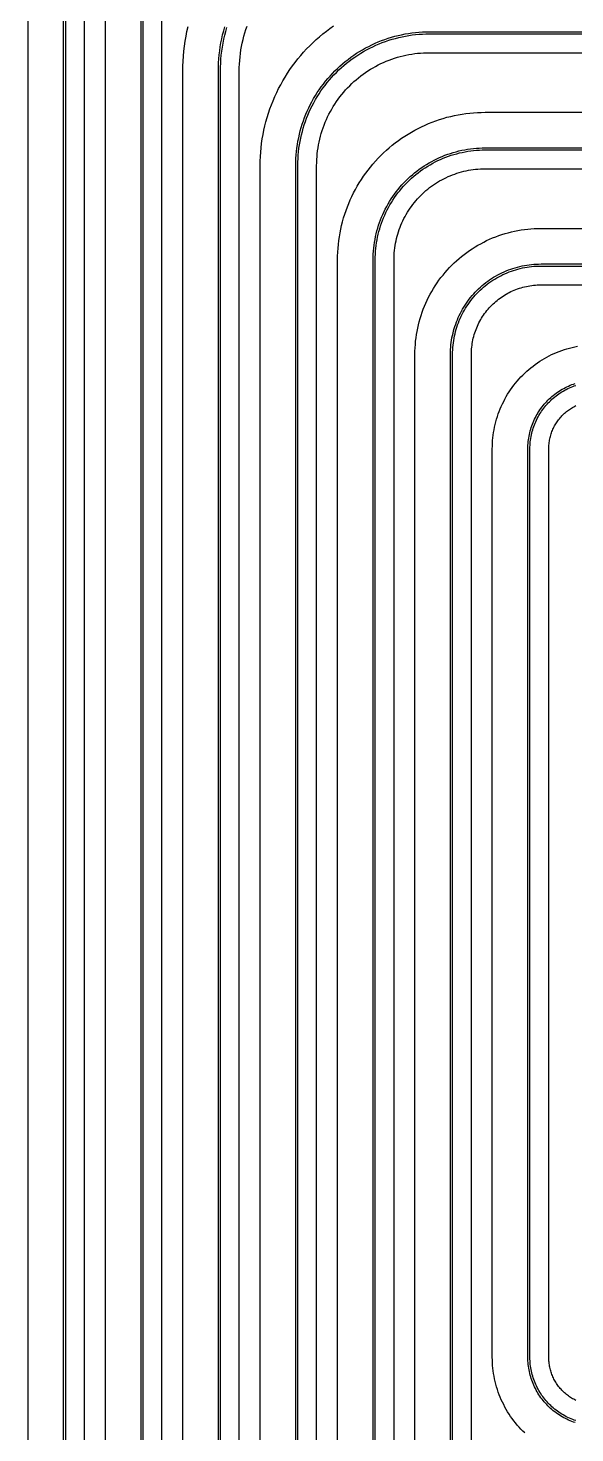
# Model space of a CAD drawing. Header units: metres. Extents: x 10 to 1210, y 10 to 2755.
# Drawn here: x 10 to 272, y 1569 to 2240 of the extents above; entities that cross this region are included whole.
import ezdxf

# ---------------------------------------------------------------- set-up
doc = ezdxf.new("R2010")
doc.units = ezdxf.units.M
for name, color, linetype in [('ACIKLIK', 5, 'Continuous'), ('CAM_SABLON', 4, 'Continuous'), ('DIS_KENAR_V91_Z3', 1, 'Continuous'), ('LAMBA_T4_Z4', 3, 'Continuous')]:
    doc.layers.add(name, color=color, linetype=linetype)

msp = doc.modelspace()

# ---------------------------------------------------------------- linework, layer by layer
at = {"layer": 'ACIKLIK'}
for points in [[(37, 1334.18), (37, 2309.82)], [(74, 1379.32), (74, 2264.68)], [(111, 1424.46), (111, 2219.54), (111.02, 2221.4), (111.09, 2223.08), (111.2, 2224.76), (111.35, 2226.44), (111.55, 2228.11), (111.79, 2229.78), (112.08, 2231.43), (112.41, 2233.08), (112.78, 2234.73), (113.19, 2236.36), (113.65, 2237.98), (114.15, 2239.58), (114.69, 2241.18)], [(148, 1469.6), (148, 2174.4), (148.02, 2175.99), (148.08, 2177.4), (148.17, 2178.81), (148.3, 2180.22), (148.46, 2181.62), (148.67, 2183.01), (148.91, 2184.41), (149.18, 2185.79), (149.49, 2187.17), (149.84, 2188.53), (150.22, 2189.89), (150.64, 2191.24), (151.1, 2192.58), (151.58, 2193.9), (152.11, 2195.21), (152.66, 2196.51), (153.25, 2197.79), (153.88, 2199.06), (154.54, 2200.31), (155.23, 2201.54), (155.95, 2202.75), (156.7, 2203.95), (157.49, 2205.12), (158.3, 2206.27), (159.14, 2207.4), (160.02, 2208.51), (160.92, 2209.6), (161.85, 2210.66), (162.81, 2211.69), (163.79, 2212.71), (164.81, 2213.69), (165.84, 2214.65), (166.9, 2215.58), (167.99, 2216.48), (169.1, 2217.36), (170.23, 2218.2), (171.38, 2219.01), (172.55, 2219.8), (173.75, 2220.55), (174.96, 2221.27), (176.19, 2221.96), (177.44, 2222.62), (178.71, 2223.25), (179.99, 2223.84), (181.29, 2224.39), (182.6, 2224.92), (183.92, 2225.4), (185.26, 2225.86), (186.61, 2226.28), (187.97, 2226.66), (189.33, 2227.01), (190.71, 2227.32), (192.09, 2227.59), (193.49, 2227.83), (194.88, 2228.04), (196.28, 2228.2), (197.69, 2228.33), (199.1, 2228.42), (200.51, 2228.48), (202.1, 2228.5), (617.9, 2228.5)], [(185, 1514.74), (185, 2129.26), (185.02, 2130.58), (185.06, 2131.72), (185.14, 2132.86), (185.24, 2133.99), (185.38, 2135.13), (185.54, 2136.25), (185.73, 2137.38), (185.95, 2138.5), (186.21, 2139.61), (186.49, 2140.71), (186.8, 2141.81), (187.13, 2142.9), (187.5, 2143.98), (187.9, 2145.05), (188.32, 2146.11), (188.77, 2147.16), (189.25, 2148.19), (189.75, 2149.21), (190.28, 2150.22), (190.84, 2151.22), (191.42, 2152.2), (192.03, 2153.16), (192.66, 2154.11), (193.32, 2155.04), (194, 2155.96), (194.71, 2156.85), (195.44, 2157.73), (196.19, 2158.59), (196.96, 2159.42), (197.76, 2160.24), (198.58, 2161.04), (199.41, 2161.81), (200.27, 2162.56), (201.15, 2163.29), (202.04, 2164), (202.96, 2164.68), (203.89, 2165.34), (204.84, 2165.97), (205.8, 2166.58), (206.78, 2167.16), (207.78, 2167.72), (208.79, 2168.25), (209.81, 2168.75), (210.84, 2169.23), (211.89, 2169.68), (212.95, 2170.1), (214.02, 2170.5), (215.1, 2170.87), (216.19, 2171.2), (217.29, 2171.51), (218.39, 2171.79), (219.5, 2172.05), (220.62, 2172.27), (221.75, 2172.46), (222.87, 2172.62), (224.01, 2172.76), (225.14, 2172.86), (226.28, 2172.94), (227.42, 2172.98), (228.74, 2173), (591.26, 2173)], [(222, 1559.88), (222, 2084.12), (222.01, 2085.17), (222.05, 2086.04), (222.1, 2086.9), (222.18, 2087.77), (222.29, 2088.63), (222.41, 2089.49), (222.56, 2090.35), (222.73, 2091.2), (222.92, 2092.05), (223.13, 2092.89), (223.37, 2093.73), (223.63, 2094.56), (223.91, 2095.38), (224.21, 2096.2), (224.53, 2097), (224.87, 2097.8), (225.24, 2098.59), (225.62, 2099.37), (226.03, 2100.14), (226.45, 2100.9), (226.89, 2101.65), (227.36, 2102.38), (227.84, 2103.1), (228.34, 2103.81), (228.86, 2104.51), (229.4, 2105.19), (229.96, 2105.86), (230.53, 2106.51), (231.12, 2107.15), (231.73, 2107.77), (232.35, 2108.38), (232.99, 2108.97), (233.64, 2109.54), (234.31, 2110.1), (234.99, 2110.64), (235.69, 2111.16), (236.4, 2111.66), (237.12, 2112.14), (237.85, 2112.61), (238.6, 2113.05), (239.36, 2113.47), (240.13, 2113.88), (240.91, 2114.26), (241.7, 2114.63), (242.5, 2114.97), (243.3, 2115.29), (244.12, 2115.59), (244.94, 2115.87), (245.77, 2116.13), (246.61, 2116.37), (247.45, 2116.58), (248.3, 2116.77), (249.15, 2116.94), (250.01, 2117.09), (250.87, 2117.21), (251.73, 2117.32), (252.6, 2117.4), (253.46, 2117.45), (254.33, 2117.49), (255.38, 2117.5), (564.62, 2117.5)], [(272.01, 1584.23), (271.47, 1584.49), (270.94, 1584.77), (270.42, 1585.06), (269.91, 1585.37), (269.4, 1585.69), (268.9, 1586.02), (268.42, 1586.36), (267.94, 1586.72), (267.47, 1587.09), (267.01, 1587.47), (266.56, 1587.87), (266.12, 1588.27), (265.69, 1588.69), (265.27, 1589.12), (264.87, 1589.56), (264.47, 1590.01), (264.09, 1590.47), (263.72, 1590.94), (263.36, 1591.42), (263.02, 1591.9), (262.69, 1592.4), (262.37, 1592.91), (262.06, 1593.42), (261.77, 1593.94), (261.49, 1594.47), (261.23, 1595.01), (260.98, 1595.55), (260.74, 1596.1), (260.52, 1596.66), (260.31, 1597.22), (260.12, 1597.78), (259.94, 1598.35), (259.78, 1598.93), (259.63, 1599.51), (259.5, 1600.09), (259.38, 1600.68), (259.28, 1601.27), (259.2, 1601.86), (259.13, 1602.45), (259.07, 1603.05), (259.03, 1603.65), (259.01, 1604.24), (259, 1605.02), (259, 2038.98), (259.01, 2039.76), (259.03, 2040.35), (259.07, 2040.95), (259.13, 2041.55), (259.2, 2042.14), (259.28, 2042.73), (259.38, 2043.32), (259.5, 2043.91), (259.63, 2044.49), (259.78, 2045.07), (259.94, 2045.65), (260.12, 2046.22), (260.31, 2046.78), (260.52, 2047.34), (260.74, 2047.9), (260.98, 2048.45), (261.23, 2048.99), (261.49, 2049.53), (261.77, 2050.06), (262.06, 2050.58), (262.37, 2051.09), (262.69, 2051.6), (263.02, 2052.1), (263.36, 2052.58), (263.72, 2053.06), (264.09, 2053.53), (264.47, 2053.99), (264.87, 2054.44), (265.27, 2054.88), (265.69, 2055.31), (266.12, 2055.73), (266.56, 2056.13), (267.01, 2056.53), (267.47, 2056.91), (267.94, 2057.28), (268.42, 2057.64), (268.9, 2057.98), (269.4, 2058.31), (269.91, 2058.63), (270.42, 2058.94), (270.94, 2059.23), (271.47, 2059.51), (272.01, 2059.77)]]:
    msp.add_lwpolyline(points, dxfattribs=at)
at = {"layer": 'CAM_SABLON'}
for points in [[(28, 1334.12), (28, 2309.88)], [(65, 1379.26), (65, 2264.74)], [(102, 1424.4), (102, 2219.6), (102.03, 2221.64), (102.1, 2223.56), (102.23, 2225.47), (102.4, 2227.38), (102.63, 2229.28), (102.9, 2231.18), (103.23, 2233.07), (103.6, 2234.96), (104.03, 2236.83), (104.5, 2238.69), (105.02, 2240.53)], [(139, 1469.54), (139, 2174.46), (139.02, 2176.23), (139.09, 2177.87), (139.2, 2179.52), (139.35, 2181.16), (139.54, 2182.79), (139.78, 2184.42), (140.06, 2186.05), (140.38, 2187.66), (140.74, 2189.27), (141.15, 2190.86), (141.59, 2192.45), (142.08, 2194.02), (142.61, 2195.58), (143.18, 2197.13), (143.79, 2198.66), (144.44, 2200.17), (145.13, 2201.67), (145.86, 2203.14), (146.63, 2204.6), (147.43, 2206.04), (148.27, 2207.45), (149.15, 2208.85), (150.07, 2210.22), (151.02, 2211.56), (152, 2212.88), (153.02, 2214.18), (154.08, 2215.44), (155.16, 2216.68), (156.28, 2217.89), (157.43, 2219.07), (158.61, 2220.22), (159.82, 2221.34), (161.06, 2222.42), (162.32, 2223.48), (163.62, 2224.5), (164.94, 2225.48), (166.28, 2226.43), (167.65, 2227.35), (169.05, 2228.23), (170.46, 2229.07), (171.9, 2229.87), (173.36, 2230.64), (174.83, 2231.37), (176.33, 2232.06), (177.84, 2232.71), (179.37, 2233.32), (180.92, 2233.89), (182.48, 2234.42), (184.05, 2234.91), (185.64, 2235.35), (187.23, 2235.76), (188.84, 2236.12), (190.45, 2236.44), (192.08, 2236.72), (193.71, 2236.96), (195.34, 2237.15), (196.98, 2237.3), (198.63, 2237.41), (200.27, 2237.48), (202.04, 2237.5), (617.96, 2237.5)], [(176, 1514.68), (176, 2129.32), (176.02, 2130.82), (176.07, 2132.19), (176.16, 2133.56), (176.29, 2134.93), (176.45, 2136.3), (176.65, 2137.66), (176.88, 2139.02), (177.15, 2140.37), (177.45, 2141.71), (177.79, 2143.04), (178.17, 2144.37), (178.57, 2145.68), (179.02, 2146.98), (179.49, 2148.28), (180, 2149.55), (180.55, 2150.82), (181.12, 2152.07), (181.73, 2153.3), (182.37, 2154.52), (183.04, 2155.72), (183.75, 2156.9), (184.48, 2158.07), (185.25, 2159.21), (186.04, 2160.33), (186.86, 2161.44), (187.71, 2162.52), (188.59, 2163.57), (189.5, 2164.61), (190.44, 2165.62), (191.4, 2166.6), (192.38, 2167.56), (193.39, 2168.5), (194.43, 2169.41), (195.48, 2170.29), (196.56, 2171.14), (197.67, 2171.96), (198.79, 2172.75), (199.93, 2173.52), (201.1, 2174.25), (202.28, 2174.96), (203.48, 2175.63), (204.7, 2176.27), (205.93, 2176.88), (207.18, 2177.45), (208.45, 2178), (209.72, 2178.51), (211.02, 2178.98), (212.32, 2179.43), (213.63, 2179.83), (214.96, 2180.21), (216.29, 2180.55), (217.63, 2180.85), (218.98, 2181.12), (220.34, 2181.35), (221.7, 2181.55), (223.07, 2181.71), (224.44, 2181.84), (225.81, 2181.93), (227.18, 2181.98), (228.68, 2182), (591.32, 2182)], [(213, 1559.82), (213, 2084.18), (213.02, 2085.4), (213.06, 2086.51), (213.13, 2087.61), (213.23, 2088.71), (213.36, 2089.81), (213.52, 2090.9), (213.71, 2091.99), (213.92, 2093.07), (214.17, 2094.15), (214.44, 2095.22), (214.74, 2096.28), (215.07, 2097.34), (215.42, 2098.39), (215.8, 2099.42), (216.21, 2100.45), (216.65, 2101.46), (217.11, 2102.47), (217.6, 2103.46), (218.12, 2104.44), (218.66, 2105.4), (219.22, 2106.35), (219.81, 2107.28), (220.42, 2108.2), (221.06, 2109.1), (221.72, 2109.99), (222.41, 2110.86), (223.11, 2111.71), (223.84, 2112.54), (224.59, 2113.35), (225.36, 2114.14), (226.15, 2114.91), (226.96, 2115.66), (227.79, 2116.39), (228.64, 2117.09), (229.51, 2117.78), (230.4, 2118.44), (231.3, 2119.08), (232.22, 2119.69), (233.15, 2120.28), (234.1, 2120.84), (235.06, 2121.38), (236.04, 2121.9), (237.03, 2122.39), (238.04, 2122.85), (239.05, 2123.29), (240.08, 2123.7), (241.11, 2124.08), (242.16, 2124.43), (243.22, 2124.76), (244.28, 2125.06), (245.35, 2125.33), (246.43, 2125.58), (247.51, 2125.79), (248.6, 2125.98), (249.69, 2126.14), (250.79, 2126.27), (251.89, 2126.37), (252.99, 2126.44), (254.1, 2126.48), (255.32, 2126.5), (564.68, 2126.5)], [(272, 1574.56), (271.21, 1574.83), (270.43, 1575.12), (269.66, 1575.43), (268.89, 1575.75), (268.13, 1576.1), (267.39, 1576.47), (266.65, 1576.86), (265.92, 1577.27), (265.2, 1577.69), (264.5, 1578.14), (263.81, 1578.6), (263.13, 1579.08), (262.46, 1579.58), (261.8, 1580.1), (261.16, 1580.63), (260.54, 1581.18), (259.92, 1581.75), (259.33, 1582.33), (258.75, 1582.92), (258.18, 1583.54), (257.63, 1584.16), (257.1, 1584.8), (256.58, 1585.46), (256.08, 1586.13), (255.6, 1586.81), (255.14, 1587.5), (254.69, 1588.2), (254.27, 1588.92), (253.86, 1589.65), (253.47, 1590.39), (253.1, 1591.13), (252.75, 1591.89), (252.43, 1592.66), (252.12, 1593.43), (251.83, 1594.21), (251.56, 1595), (251.31, 1595.8), (251.09, 1596.6), (250.88, 1597.41), (250.7, 1598.22), (250.53, 1599.04), (250.39, 1599.86), (250.27, 1600.68), (250.18, 1601.51), (250.1, 1602.34), (250.05, 1603.17), (250.01, 1604.01), (250, 1604.96), (250, 2039.04), (250.01, 2039.99), (250.05, 2040.83), (250.1, 2041.66), (250.18, 2042.49), (250.27, 2043.32), (250.39, 2044.14), (250.53, 2044.96), (250.7, 2045.78), (250.88, 2046.59), (251.09, 2047.4), (251.31, 2048.2), (251.56, 2049), (251.83, 2049.79), (252.12, 2050.57), (252.43, 2051.34), (252.75, 2052.11), (253.1, 2052.87), (253.47, 2053.61), (253.86, 2054.35), (254.27, 2055.08), (254.69, 2055.8), (255.14, 2056.5), (255.6, 2057.19), (256.08, 2057.87), (256.58, 2058.54), (257.1, 2059.2), (257.63, 2059.84), (258.18, 2060.46), (258.75, 2061.08), (259.33, 2061.67), (259.92, 2062.25), (260.54, 2062.82), (261.16, 2063.37), (261.8, 2063.9), (262.46, 2064.42), (263.13, 2064.92), (263.81, 2065.4), (264.5, 2065.86), (265.2, 2066.31), (265.92, 2066.73), (266.65, 2067.14), (267.39, 2067.53), (268.13, 2067.9), (268.89, 2068.25), (269.66, 2068.57), (270.43, 2068.88), (271.21, 2069.17), (272, 2069.44)]]:
    msp.add_lwpolyline(points, dxfattribs=at)
at = {"layer": 'DIS_KENAR_V91_Z3'}
for points in [[(10, 1334), (10, 2310)], [(47, 1379.14), (47, 2264.86)], [(84, 1424.28), (84, 2219.72), (84.03, 2222.11), (84.13, 2224.5), (84.28, 2226.88), (84.5, 2229.26), (84.78, 2231.63), (85.12, 2234), (85.53, 2236.35), (85.99, 2238.7), (86.52, 2241.03)], [(121, 1469.42), (121, 2174.58), (121.03, 2176.7), (121.11, 2178.81), (121.25, 2180.93), (121.44, 2183.04), (121.69, 2185.14), (122, 2187.24), (122.36, 2189.33), (122.77, 2191.4), (123.24, 2193.47), (123.76, 2195.52), (124.33, 2197.56), (124.96, 2199.59), (125.64, 2201.59), (126.37, 2203.58), (127.16, 2205.55), (128, 2207.49), (128.88, 2209.42), (129.82, 2211.32), (130.81, 2213.19), (131.84, 2215.04), (132.92, 2216.86), (134.05, 2218.65), (135.23, 2220.41), (136.45, 2222.14), (137.72, 2223.84), (139.03, 2225.5), (140.39, 2227.13), (141.78, 2228.73), (143.22, 2230.28), (144.7, 2231.8), (146.22, 2233.28), (147.77, 2234.72), (149.37, 2236.11), (151, 2237.47), (152.66, 2238.78), (154.36, 2240.05), (156.09, 2241.27)], [(158, 1514.56), (158, 2129.44), (158.02, 2131.29), (158.1, 2133.13), (158.22, 2134.98), (158.39, 2136.82), (158.6, 2138.65), (158.87, 2140.48), (159.18, 2142.3), (159.54, 2144.11), (159.95, 2145.91), (160.4, 2147.7), (160.91, 2149.48), (161.45, 2151.24), (162.05, 2152.99), (162.69, 2154.73), (163.37, 2156.44), (164.1, 2158.14), (164.87, 2159.82), (165.69, 2161.47), (166.55, 2163.11), (167.45, 2164.72), (168.4, 2166.31), (169.38, 2167.87), (170.41, 2169.41), (171.48, 2170.91), (172.58, 2172.39), (173.72, 2173.84), (174.91, 2175.26), (176.12, 2176.65), (177.38, 2178.01), (178.67, 2179.33), (179.99, 2180.62), (181.35, 2181.88), (182.74, 2183.09), (184.16, 2184.28), (185.61, 2185.42), (187.09, 2186.52), (188.59, 2187.59), (190.13, 2188.62), (191.69, 2189.6), (193.28, 2190.55), (194.89, 2191.45), (196.53, 2192.31), (198.18, 2193.13), (199.86, 2193.9), (201.56, 2194.63), (203.27, 2195.31), (205.01, 2195.95), (206.76, 2196.55), (208.52, 2197.09), (210.3, 2197.6), (212.09, 2198.05), (213.89, 2198.46), (215.7, 2198.82), (217.52, 2199.13), (219.35, 2199.4), (221.18, 2199.61), (223.02, 2199.78), (224.87, 2199.9), (226.71, 2199.98), (228.56, 2200), (591.44, 2200)], [(195, 1559.7), (195, 2084.3), (195.02, 2085.88), (195.08, 2087.45), (195.19, 2089.02), (195.33, 2090.59), (195.52, 2092.16), (195.74, 2093.72), (196.01, 2095.27), (196.32, 2096.82), (196.66, 2098.35), (197.05, 2099.88), (197.48, 2101.4), (197.95, 2102.9), (198.45, 2104.4), (199, 2105.87), (199.58, 2107.34), (200.2, 2108.79), (200.86, 2110.22), (201.56, 2111.63), (202.3, 2113.02), (203.07, 2114.4), (203.87, 2115.75), (204.71, 2117.09), (205.59, 2118.4), (206.5, 2119.68), (207.44, 2120.95), (208.42, 2122.18), (209.42, 2123.4), (210.46, 2124.58), (211.53, 2125.74), (212.63, 2126.87), (213.76, 2127.97), (214.92, 2129.04), (216.1, 2130.08), (217.32, 2131.08), (218.55, 2132.06), (219.82, 2133), (221.1, 2133.91), (222.41, 2134.79), (223.75, 2135.63), (225.1, 2136.43), (226.48, 2137.2), (227.87, 2137.94), (229.28, 2138.64), (230.71, 2139.3), (232.16, 2139.92), (233.63, 2140.5), (235.1, 2141.05), (236.6, 2141.55), (238.1, 2142.02), (239.62, 2142.45), (241.15, 2142.84), (242.68, 2143.18), (244.23, 2143.49), (245.78, 2143.76), (247.34, 2143.98), (248.91, 2144.17), (250.48, 2144.31), (252.05, 2144.42), (253.62, 2144.48), (255.2, 2144.5), (564.8, 2144.5)], [(247.53, 1568.69), (246.6, 1569.6), (245.69, 1570.53), (244.8, 1571.49), (243.94, 1572.47), (243.11, 1573.47), (242.3, 1574.5), (241.52, 1575.55), (240.77, 1576.61), (240.04, 1577.7), (239.34, 1578.8), (238.68, 1579.92), (238.04, 1581.06), (237.43, 1582.21), (236.86, 1583.38), (236.31, 1584.57), (235.79, 1585.77), (235.31, 1586.98), (234.86, 1588.2), (234.44, 1589.44), (234.05, 1590.68), (233.7, 1591.94), (233.38, 1593.21), (233.09, 1594.48), (232.83, 1595.76), (232.61, 1597.04), (232.43, 1598.33), (232.27, 1599.63), (232.15, 1600.93), (232.07, 1602.23), (232.02, 1603.54), (232, 1604.84), (232, 2039.16), (232.02, 2040.46), (232.07, 2041.77), (232.15, 2043.07), (232.27, 2044.37), (232.43, 2045.67), (232.61, 2046.96), (232.83, 2048.24), (233.09, 2049.52), (233.38, 2050.79), (233.7, 2052.06), (234.05, 2053.32), (234.44, 2054.56), (234.86, 2055.8), (235.31, 2057.02), (235.79, 2058.23), (236.31, 2059.43), (236.86, 2060.62), (237.43, 2061.79), (238.04, 2062.94), (238.68, 2064.08), (239.34, 2065.2), (240.04, 2066.3), (240.77, 2067.39), (241.52, 2068.45), (242.3, 2069.5), (243.11, 2070.53), (243.94, 2071.53), (244.8, 2072.51), (245.69, 2073.47), (246.6, 2074.4), (247.53, 2075.31), (248.49, 2076.2), (249.47, 2077.06), (250.47, 2077.89), (251.5, 2078.7), (252.54, 2079.48), (253.61, 2080.23), (254.7, 2080.96), (255.8, 2081.66), (256.92, 2082.32), (258.06, 2082.96), (259.21, 2083.57), (260.38, 2084.14), (261.57, 2084.69), (262.77, 2085.21), (263.98, 2085.69), (265.2, 2086.14), (266.44, 2086.56), (267.68, 2086.95), (268.94, 2087.3), (270.21, 2087.62), (271.48, 2087.91), (272.76, 2088.17)]]:
    msp.add_lwpolyline(points, dxfattribs=at)
at = {"layer": 'LAMBA_T4_Z4'}
for points in [[(27, 1334.11), (27, 2309.89)], [(64, 1379.25), (64, 2264.75)], [(101, 1424.39), (101, 2219.61), (101.03, 2221.66), (101.1, 2223.61), (101.23, 2225.55), (101.41, 2227.48), (101.64, 2229.42), (101.92, 2231.34), (102.25, 2233.26), (102.62, 2235.16), (103.05, 2237.06), (103.53, 2238.94), (104.06, 2240.82)], [(138, 1469.53), (138, 2174.47), (138.02, 2176.25), (138.09, 2177.93), (138.2, 2179.59), (138.35, 2181.26), (138.55, 2182.92), (138.79, 2184.58), (139.07, 2186.23), (139.4, 2187.87), (139.77, 2189.5), (140.18, 2191.12), (140.63, 2192.73), (141.13, 2194.33), (141.67, 2195.92), (142.25, 2197.49), (142.87, 2199.04), (143.53, 2200.58), (144.23, 2202.1), (144.97, 2203.6), (145.75, 2205.08), (146.56, 2206.54), (147.42, 2207.98), (148.31, 2209.39), (149.24, 2210.78), (150.21, 2212.15), (151.21, 2213.49), (152.25, 2214.81), (153.32, 2216.09), (154.42, 2217.35), (155.56, 2218.58), (156.72, 2219.78), (157.92, 2220.94), (159.15, 2222.08), (160.41, 2223.18), (161.69, 2224.25), (163.01, 2225.29), (164.35, 2226.29), (165.72, 2227.26), (167.11, 2228.19), (168.52, 2229.08), (169.96, 2229.93), (171.42, 2230.75), (172.9, 2231.53), (174.4, 2232.27), (175.92, 2232.97), (177.46, 2233.63), (179.01, 2234.25), (180.58, 2234.83), (182.17, 2235.37), (183.77, 2235.87), (185.38, 2236.32), (187, 2236.73), (188.63, 2237.1), (190.27, 2237.43), (191.92, 2237.71), (193.58, 2237.95), (195.24, 2238.15), (196.91, 2238.3), (198.57, 2238.41), (200.25, 2238.48), (202.03, 2238.5), (617.97, 2238.5)], [(175, 1514.67), (175, 2129.33), (175.02, 2130.84), (175.07, 2132.24), (175.17, 2133.64), (175.29, 2135.04), (175.46, 2136.43), (175.66, 2137.82), (175.9, 2139.2), (176.17, 2140.58), (176.48, 2141.94), (176.83, 2143.3), (177.21, 2144.65), (177.62, 2145.99), (178.07, 2147.32), (178.56, 2148.63), (179.08, 2149.94), (179.63, 2151.22), (180.22, 2152.5), (180.84, 2153.75), (181.49, 2155), (182.18, 2156.22), (182.89, 2157.42), (183.64, 2158.61), (184.42, 2159.78), (185.23, 2160.92), (186.07, 2162.04), (186.94, 2163.15), (187.83, 2164.22), (188.76, 2165.28), (189.71, 2166.31), (190.69, 2167.31), (191.69, 2168.29), (192.72, 2169.24), (193.78, 2170.17), (194.85, 2171.06), (195.96, 2171.93), (197.08, 2172.77), (198.22, 2173.58), (199.39, 2174.36), (200.58, 2175.11), (201.78, 2175.82), (203, 2176.51), (204.25, 2177.16), (205.5, 2177.78), (206.78, 2178.37), (208.06, 2178.92), (209.37, 2179.44), (210.68, 2179.93), (212.01, 2180.38), (213.35, 2180.79), (214.7, 2181.17), (216.06, 2181.52), (217.42, 2181.83), (218.8, 2182.1), (220.18, 2182.34), (221.57, 2182.54), (222.96, 2182.71), (224.36, 2182.83), (225.76, 2182.93), (227.16, 2182.98), (228.67, 2183), (591.33, 2183)], [(212, 1559.81), (212, 2084.19), (212.02, 2085.43), (212.06, 2086.56), (212.13, 2087.69), (212.24, 2088.82), (212.37, 2089.94), (212.53, 2091.06), (212.72, 2092.17), (212.95, 2093.28), (213.2, 2094.38), (213.47, 2095.48), (213.78, 2096.57), (214.12, 2097.65), (214.48, 2098.72), (214.87, 2099.78), (215.29, 2100.83), (215.74, 2101.87), (216.21, 2102.9), (216.71, 2103.91), (217.24, 2104.91), (217.79, 2105.9), (218.37, 2106.87), (218.97, 2107.83), (219.6, 2108.77), (220.25, 2109.69), (220.93, 2110.6), (221.63, 2111.49), (222.35, 2112.36), (223.1, 2113.21), (223.86, 2114.04), (224.65, 2114.85), (225.46, 2115.63), (226.29, 2116.4), (227.14, 2117.15), (228.01, 2117.87), (228.9, 2118.57), (229.81, 2119.25), (230.73, 2119.9), (231.67, 2120.53), (232.63, 2121.13), (233.6, 2121.71), (234.59, 2122.26), (235.59, 2122.79), (236.6, 2123.29), (237.63, 2123.76), (238.67, 2124.21), (239.72, 2124.63), (240.78, 2125.02), (241.85, 2125.38), (242.93, 2125.72), (244.02, 2126.03), (245.12, 2126.3), (246.22, 2126.55), (247.33, 2126.78), (248.44, 2126.97), (249.56, 2127.13), (250.68, 2127.26), (251.81, 2127.37), (252.94, 2127.44), (254.07, 2127.48), (255.31, 2127.5), (564.69, 2127.5)], [(271.69, 1573.61), (270.88, 1573.89), (270.07, 1574.18), (269.27, 1574.5), (268.48, 1574.84), (267.7, 1575.2), (266.93, 1575.58), (266.17, 1575.98), (265.42, 1576.4), (264.68, 1576.84), (263.96, 1577.3), (263.24, 1577.78), (262.54, 1578.27), (261.85, 1578.79), (261.17, 1579.32), (260.51, 1579.87), (259.87, 1580.44), (259.24, 1581.02), (258.62, 1581.62), (258.02, 1582.24), (257.44, 1582.87), (256.87, 1583.51), (256.32, 1584.17), (255.79, 1584.85), (255.27, 1585.54), (254.78, 1586.24), (254.3, 1586.96), (253.84, 1587.68), (253.4, 1588.42), (252.98, 1589.17), (252.58, 1589.93), (252.2, 1590.7), (251.84, 1591.48), (251.5, 1592.27), (251.18, 1593.07), (250.89, 1593.88), (250.61, 1594.69), (250.35, 1595.51), (250.12, 1596.34), (249.91, 1597.17), (249.72, 1598.01), (249.55, 1598.86), (249.41, 1599.7), (249.28, 1600.55), (249.18, 1601.41), (249.1, 1602.26), (249.05, 1603.12), (249.01, 1603.98), (249, 1604.95), (249, 2039.05), (249.01, 2040.02), (249.05, 2040.88), (249.1, 2041.74), (249.18, 2042.59), (249.28, 2043.45), (249.41, 2044.3), (249.55, 2045.14), (249.72, 2045.99), (249.91, 2046.83), (250.12, 2047.66), (250.35, 2048.49), (250.61, 2049.31), (250.89, 2050.12), (251.18, 2050.93), (251.5, 2051.73), (251.84, 2052.52), (252.2, 2053.3), (252.58, 2054.07), (252.98, 2054.83), (253.4, 2055.58), (253.84, 2056.32), (254.3, 2057.04), (254.78, 2057.76), (255.27, 2058.46), (255.79, 2059.15), (256.32, 2059.83), (256.87, 2060.49), (257.44, 2061.13), (258.02, 2061.76), (258.62, 2062.38), (259.24, 2062.98), (259.87, 2063.56), (260.51, 2064.13), (261.17, 2064.68), (261.85, 2065.21), (262.54, 2065.73), (263.24, 2066.22), (263.96, 2066.7), (264.68, 2067.16), (265.42, 2067.6), (266.17, 2068.02), (266.93, 2068.42), (267.7, 2068.8), (268.48, 2069.16), (269.27, 2069.5), (270.07, 2069.82), (270.88, 2070.11), (271.69, 2070.39)]]:
    msp.add_lwpolyline(points, dxfattribs=at)

doc.saveas('drawing.dxf')
